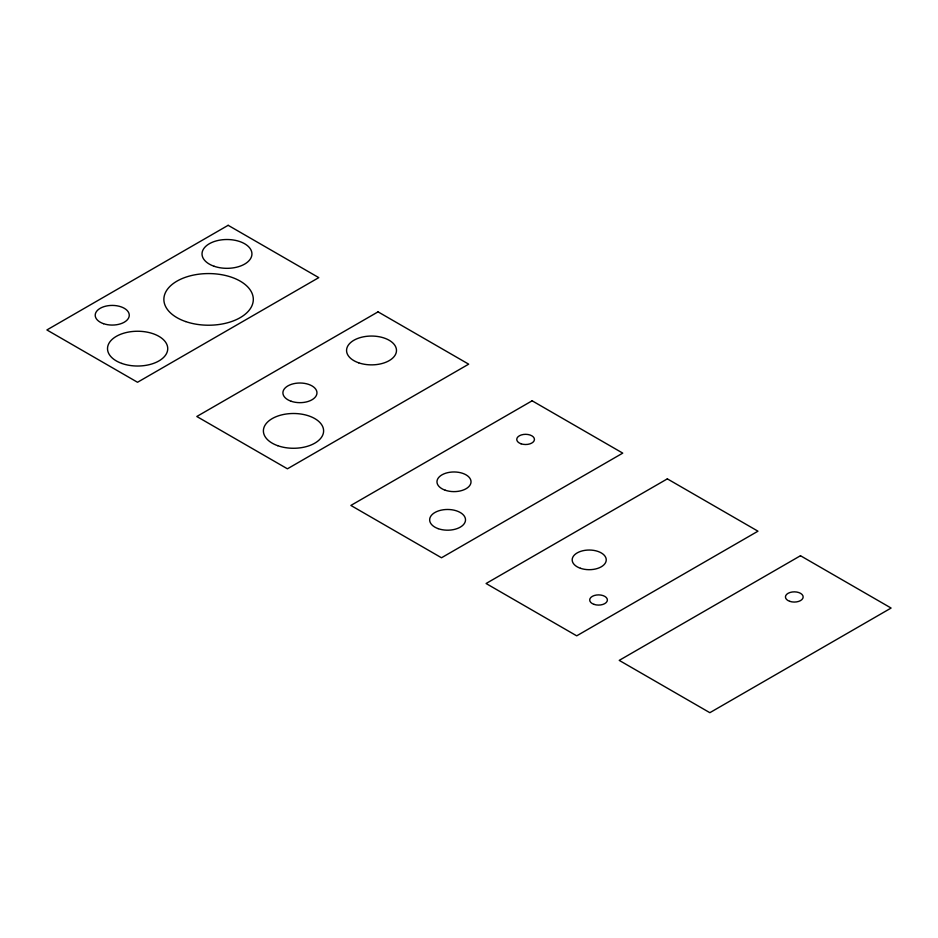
<?xml version="1.0" encoding="UTF-8"?>
<svg xmlns="http://www.w3.org/2000/svg" width="938" height="938" viewBox="0 0 938 938"><rect width="100%" height="100%" fill="white"/><g stroke="black" fill="none" stroke-linecap="round" stroke-linejoin="round"><path stroke-width="1.41" d="M228.157 225.308L46.9 329.953L137.523 382.27L318.779 277.625L228.157 225.308M378.049 311.85L196.804 416.495L287.427 468.812L468.683 364.167L378.049 311.85M532.127 400.796L350.871 505.441L441.493 557.77L622.75 453.124L532.127 400.796M667.34 478.861L486.083 583.506L576.706 635.835L757.963 531.189L667.34 478.861M800.477 555.73L619.221 660.375L709.843 712.692L891.1 608.047L800.477 555.73M358.691 362.818A24.963 14.41 0 0 0 396.481 350.706A24.963 14.41 0 0 0 359.418 337.856A24.963 14.41 0 0 0 358.691 362.818M277.683 445.679A30.11 17.388 0 0 0 323.598 431.386A30.11 17.388 0 0 0 279.207 415.581A30.11 17.388 0 0 0 277.683 445.679M521.047 443.791A8.841 5.1 0 0 0 534.437 439.5A8.841 5.1 0 0 0 521.305 434.951A8.841 5.1 0 0 0 521.047 443.791M445.269 490.234A17.025 9.826 0 0 0 471.028 481.944A17.025 9.826 0 0 0 445.714 473.209A17.025 9.826 0 0 0 445.269 490.234M438.14 528.645A17.939 10.365 0 0 0 465.506 520.133A17.939 10.365 0 0 0 439.054 510.718A17.939 10.365 0 0 0 438.14 528.645M580.481 568.299A17.025 9.826 0 0 0 606.241 560.009A17.025 9.826 0 0 0 580.927 551.274A17.025 9.826 0 0 0 580.481 568.299M594 604.365A8.841 5.1 0 0 0 607.39 600.074A8.841 5.1 0 0 0 594.258 595.524A8.841 5.1 0 0 0 594 604.365M789.761 601.34A8.841 5.1 0 0 0 803.151 597.049A8.841 5.1 0 0 0 790.019 592.488A8.841 5.1 0 0 0 789.761 601.34M214.134 266.275A24.963 14.41 0 0 0 251.935 254.163A24.963 14.41 0 0 0 214.861 241.324A24.963 14.41 0 0 0 214.134 266.275M121.799 363.428A30.11 17.388 0 0 0 167.726 349.135A30.11 17.388 0 0 0 123.335 333.33A30.11 17.388 0 0 0 121.799 363.428M291.202 401.276A17.025 9.826 0 0 0 316.962 392.987A17.025 9.826 0 0 0 291.648 384.252A17.025 9.826 0 0 0 291.202 401.276M103.508 323.68A17.025 9.826 0 0 0 129.268 315.391A17.025 9.826 0 0 0 103.954 306.656A17.025 9.826 0 0 0 103.508 323.68M185.63 321.558A44.731 25.83 0 0 0 253.307 299.785A44.731 25.83 0 0 0 186.803 276.839A44.731 25.83 0 0 0 185.63 321.558"/></g></svg>
